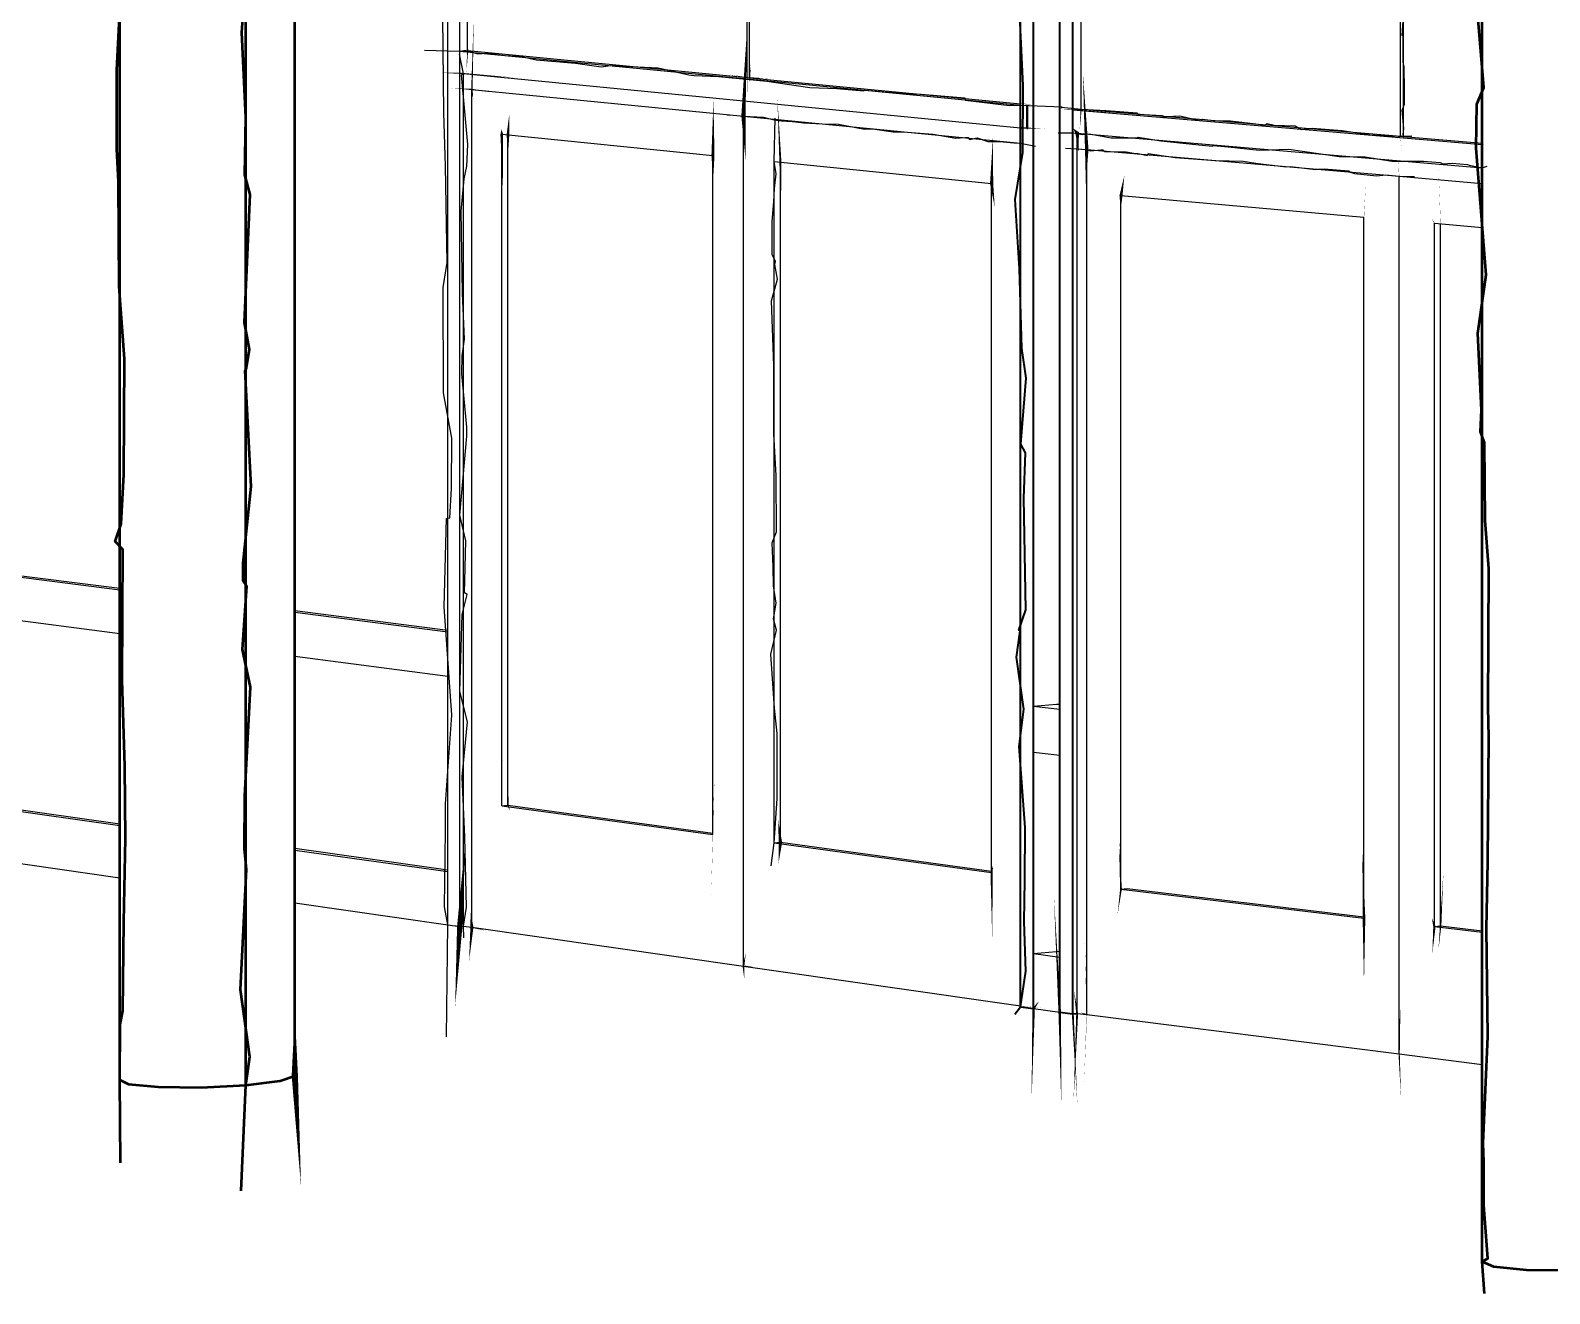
# Model space of a CAD drawing. Header units: inches. Extents: x -877 to 882, y -418 to 410.
# Drawn here: x -516 to -398.4, y -330.3 to -232.5 of the extents above; entities that cross this region are included whole.
import ezdxf

# ---------------------------------------------------------------- set-up
doc = ezdxf.new("R2010")
doc.units = ezdxf.units.IN
doc.header["$LTSCALE"] = 0.5
doc.header["$MEASUREMENT"] = 0
doc.layers.get('0').update_dxf_attribs({"lineweight": 18})
for name, color, linetype, lineweight in [('A-Door', 31, 'Continuous', 25), ('A-Glaz-Assm', 71, 'Continuous', 25), ('A-Glaz-Curt', 52, 'Continuous', 35), ('A-Glaz-Curt-Unit', 51, 'Continuous', 25), ('A-Wall', 113, 'Continuous', 35)]:
    doc.layers.add(name, color=color, linetype=linetype, lineweight=lineweight)

# ---------------------------------------------------------------- blocks, each defined once
blk = doc.blocks.new('*U12')
at = {"color": 7, "linetype": 'Continuous', "lineweight": -3}
for p, q in [((-438.89, -238.34), (-438.84, -238.35)), ((-438.89, -240.11), (-438.89, -238.34)), ((-438.84, -238.35), (-438.81, -238.35)), ((-438.81, -240.12), (-438.81, -238.35)), ((-438.89, -240.12), (-438.89, -240.11)), ((-438.89, -240.12), (-438.89, -240.12)), ((-438.81, -240.12), (-438.81, -240.12)), ((-438.81, -240.12), (-438.81, -240.12)), ((-409.76, -240.73), (-403.67, -241.24)), ((-436.6, -284.68), (-436.35, -284.66)), ((-436.6, -303.81), (-436.35, -303.79))]:
    blk.add_line(p, q, dxfattribs=at)
at = {"layer": 'A-Door', "color": 143, "linetype": 'Continuous', "lineweight": 25}
for p, q in [((-482.47, -301.85), (-482.47, -235.87)), ((-481.83, -301.94), (-481.83, -237.09)), ((-481.83, -237.09), (-460.82, -239.15)), ((-460.82, -304.95), (-460.82, -239.15)), ((-460.82, -239.15), (-439.38, -241.26)), ((-479.52, -292.53), (-479.52, -240.56)), ((-479.52, -240.56), (-463.18, -242.2)), ((-435, -308.61), (-435, -240.47)), ((-434.26, -308.7), (-434.26, -241.73)), ((-434.26, -241.73), (-410.09, -243.81)), ((-463.18, -294.76), (-463.18, -242.2)), ((-458.44, -295.4), (-458.44, -242.68)), ((-458.44, -242.68), (-441.62, -244.37)), ((-441.62, -297.7), (-441.62, -244.37)), ((-410.09, -311.74), (-410.09, -243.81)), ((-410.09, -243.81), (-403.67, -244.36)), ((-431.61, -298.98), (-431.61, -245.31)), ((-431.61, -245.31), (-412.81, -246.97)), ((-412.81, -301.23), (-412.81, -246.97)), ((-407.36, -301.88), (-407.36, -247.45)), ((-407.36, -247.45), (-403.67, -247.77)), ((-481.83, -301.94), (-481.83, -292.21)), ((-479.52, -292.53), (-479.04, -292.49)), ((-479.52, -292.53), (-463.18, -294.76)), ((-460.82, -304.95), (-460.82, -295.08)), ((-458.44, -295.4), (-457.96, -295.36)), ((-458.44, -295.4), (-441.62, -297.7)), ((-431.61, -298.98), (-431.14, -298.93)), ((-431.61, -298.98), (-412.81, -301.23)), ((-482.47, -301.85), (-481.83, -301.94)), ((-481.83, -301.94), (-460.82, -304.95)), ((-410.09, -311.74), (-410.09, -301.55)), ((-407.36, -301.88), (-406.88, -301.84)), ((-407.36, -301.88), (-403.67, -302.32)), ((-460.82, -304.95), (-439.38, -308.02)), ((-435, -308.61), (-434.26, -308.7)), ((-434.26, -308.7), (-410.09, -311.74)), ((-410.09, -311.74), (-403.67, -312.55))]:
    blk.add_line(p, q, dxfattribs=at)
at = {"layer": 'A-Door', "color": 141, "linetype": 'Continuous', "lineweight": 25}
for p, q in [((-479.04, -292.49), (-479.04, -240.61)), ((-457.96, -295.36), (-457.96, -242.73)), ((-406.88, -301.84), (-406.88, -247.49)), ((-479.04, -292.49), (-463.18, -294.65)), ((-457.96, -295.36), (-441.62, -297.59)), ((-431.14, -298.93), (-431.14, -298.93)), ((-431.14, -298.93), (-412.81, -301.13)), ((-406.88, -301.84), (-403.67, -302.22))]:
    blk.add_line(p, q, dxfattribs=at)
at = {"layer": 'A-Glaz-Assm', "color": 143, "linetype": 'Continuous', "lineweight": 25}
for p, q in [((-483.68, -301.75), (-483.68, -212.7)), ((-482.77, -301.88), (-482.77, -212.77)), ((-460.53, -236.16), (-460.53, -214.37)), ((-460.34, -236.18), (-460.34, -214.38)), ((-409.98, -240.71), (-409.98, -217.86)), ((-409.76, -240.73), (-409.76, -217.87)), ((-482.77, -234.12), (-482.16, -234.08)), ((-482.77, -234.12), (-439.38, -238.3)), ((-482.77, -235.84), (-439.38, -240.07)), ((-460.53, -236.16), (-460.34, -236.18)), ((-438.89, -238.34), (-438.81, -238.35)), ((-438.81, -240.12), (-438.81, -238.35)), ((-438.81, -238.35), (-438.81, -238.35)), ((-435.3, -238.66), (-434.7, -238.62)), ((-435.3, -240.44), (-435.3, -238.66)), ((-435.3, -238.66), (-403.67, -241.34)), ((-438.89, -240.12), (-438.81, -240.12)), ((-438.81, -240.12), (-438.81, -240.12)), ((-435.3, -240.44), (-403.67, -243.15)), ((-409.98, -240.71), (-409.76, -240.73)), ((-523.43, -273.99), (-509.06, -275.82)), ((-523.43, -277.33), (-509.06, -279.2)), ((-495.53, -277.55), (-483.68, -279.06)), ((-495.53, -280.96), (-483.68, -282.5)), ((-523.43, -292.04), (-509.06, -294.06)), ((-523.43, -296.05), (-509.06, -298.11)), ((-495.53, -295.96), (-483.68, -297.62)), ((-483.68, -301.75), (-483.68, -297.62)), ((-495.53, -300.05), (-483.68, -301.75)), ((-483.68, -301.75), (-482.77, -301.88)), ((-482.77, -301.88), (-482.47, -301.85))]:
    blk.add_line(p, q, dxfattribs=at)
at = {"layer": 'A-Glaz-Assm', "color": 141, "linetype": 'Continuous', "lineweight": 25}
for p, q in [((-482.16, -234.08), (-482.16, -212.81)), ((-434.7, -238.62), (-434.7, -216.18)), ((-482.16, -234.08), (-460.53, -236.16)), ((-460.34, -236.18), (-439.38, -238.2)), ((-434.7, -238.62), (-409.98, -240.71)), ((-522.82, -273.95), (-509.06, -275.7)), ((-495.53, -277.43), (-483.68, -278.94)), ((-522.82, -291.99), (-509.06, -293.92)), ((-495.53, -295.82), (-483.68, -297.48))]:
    blk.add_line(p, q, dxfattribs=at)
at = {"layer": 'A-Glaz-Curt', "color": 143, "linetype": 'Continuous', "lineweight": 35}
for p, q in [((-439.38, -308.1), (-439.38, -215.85)), ((-438.37, -308.23), (-438.37, -215.92)), ((-436.35, -308.5), (-436.35, -216.06)), ((-435.34, -308.64), (-435.34, -216.13)), ((-439.38, -308.1), (-438.37, -308.23)), ((-438.37, -308.23), (-438.37, -308.23)), ((-436.35, -308.5), (-435.34, -308.64)), ((-435.34, -308.64), (-435, -308.61))]:
    blk.add_line(p, q, dxfattribs=at)
at = {"layer": 'A-Glaz-Curt-Unit', "color": 143, "linetype": 'Continuous', "lineweight": 25}
for p, q in [((-438.37, -284.83), (-436.6, -284.68)), ((-438.37, -288.38), (-438.37, -284.83)), ((-438.37, -284.83), (-436.35, -285.07)), ((-436.35, -288.62), (-436.35, -285.07)), ((-436.35, -285.07), (-436.35, -285.07)), ((-438.37, -288.38), (-436.35, -288.62)), ((-436.35, -288.62), (-436.35, -288.62)), ((-438.37, -303.98), (-436.6, -303.81)), ((-438.37, -308.23), (-438.37, -303.98)), ((-438.37, -303.98), (-436.35, -304.24)), ((-436.35, -308.5), (-436.35, -304.24)), ((-436.35, -304.24), (-436.35, -304.24)), ((-438.37, -308.23), (-436.35, -308.5)), ((-436.35, -308.5), (-436.35, -308.5))]:
    blk.add_line(p, q, dxfattribs=at)
at = {"layer": 'A-Wall', "color": 254, "linetype": 'Continuous', "lineweight": 50}
for p, q in [((-509.06, -313.74), (-509.06, -210.81)), ((-499.32, -314.15), (-499.32, -211.55)), ((-495.53, -313.44), (-495.53, -211.83)), ((-403.67, -327.81), (-403.67, -218.28)), ((-509.06, -313.74), (-508.4, -314.08)), ((-499.32, -314.15), (-496.67, -313.83)), ((-496.67, -313.83), (-495.53, -313.44)), ((-508.4, -314.08), (-506.1, -314.3)), ((-506.1, -314.3), (-502.77, -314.33)), ((-502.77, -314.33), (-499.32, -314.15)), ((-403.67, -327.81), (-402.79, -328.2)), ((-402.79, -328.2), (-400.23, -328.45)), ((-400.23, -328.45), (-396.67, -328.48))]:
    blk.add_line(p, q, dxfattribs=at)
blk = doc.blocks.new('New Napkin Sketch')
at = {"layer": 'A-Wall', "color": 143, "linetype": 'Continuous', "lineweight": 25}
for p, q in [((-482.77, -234.12), (-482.16, -234.08)), ((-460.53, -236.16), (-460.34, -236.18)), ((-438.89, -238.34), (-438.81, -238.35)), ((-438.81, -240.12), (-438.81, -238.35)), ((-438.81, -238.35), (-438.81, -238.35)), ((-435.3, -238.66), (-434.7, -238.62)), ((-435.3, -240.44), (-435.3, -238.66)), ((-479.52, -240.56), (-463.18, -242.2)), ((-438.89, -240.12), (-438.81, -240.12)), ((-438.81, -240.12), (-438.81, -240.12)), ((-409.98, -240.71), (-409.76, -240.73)), ((-458.44, -242.68), (-441.62, -244.37)), ((-410.09, -243.81), (-403.67, -244.36)), ((-431.61, -245.31), (-412.81, -246.97)), ((-407.36, -247.45), (-403.67, -247.77)), ((-523.43, -273.99), (-509.06, -275.82)), ((-523.43, -277.33), (-509.06, -279.2)), ((-495.53, -277.55), (-483.68, -279.06)), ((-495.53, -280.96), (-483.68, -282.5)), ((-438.37, -284.83), (-436.6, -284.68)), ((-438.37, -288.38), (-438.37, -284.83)), ((-438.37, -284.83), (-436.35, -285.07)), ((-436.35, -288.62), (-436.35, -285.07)), ((-436.35, -285.07), (-436.35, -285.07)), ((-438.37, -288.38), (-436.35, -288.62)), ((-436.35, -288.62), (-436.35, -288.62)), ((-523.43, -292.04), (-509.06, -294.06)), ((-481.83, -301.94), (-481.83, -292.21)), ((-479.52, -292.53), (-479.04, -292.49)), ((-479.52, -292.53), (-463.18, -294.76)), ((-523.43, -296.05), (-509.06, -298.11)), ((-495.53, -295.96), (-483.68, -297.62)), ((-460.82, -304.95), (-460.82, -295.08)), ((-458.44, -295.4), (-457.96, -295.36)), ((-458.44, -295.4), (-441.62, -297.7)), ((-483.68, -301.75), (-483.68, -297.62)), ((-431.61, -298.98), (-431.14, -298.93)), ((-431.61, -298.98), (-412.81, -301.23)), ((-495.53, -300.05), (-483.68, -301.75)), ((-483.68, -301.75), (-482.77, -301.88)), ((-482.77, -301.88), (-482.47, -301.85)), ((-482.47, -301.85), (-481.83, -301.94)), ((-410.09, -311.74), (-410.09, -301.55)), ((-407.36, -301.88), (-406.88, -301.84)), ((-407.36, -301.88), (-403.67, -302.32)), ((-438.37, -303.98), (-436.6, -303.81)), ((-438.37, -308.23), (-438.37, -303.98)), ((-438.37, -303.98), (-436.35, -304.24)), ((-436.35, -308.5), (-436.35, -304.24)), ((-436.35, -304.24), (-436.35, -304.24)), ((-438.37, -308.23), (-436.35, -308.5)), ((-436.35, -308.5), (-436.35, -308.5)), ((-435, -308.61), (-434.26, -308.7)), ((-410.09, -311.74), (-403.67, -312.55))]:
    blk.add_line(p, q, dxfattribs=at)
at = {"layer": 'A-Wall', "color": 7, "linetype": 'Continuous', "lineweight": -3}
for p, q in [((-438.89, -238.34), (-438.84, -238.35)), ((-438.89, -240.11), (-438.89, -238.34)), ((-438.84, -238.35), (-438.81, -238.35)), ((-438.81, -240.12), (-438.81, -238.35)), ((-438.89, -240.12), (-438.89, -240.11)), ((-438.89, -240.12), (-438.89, -240.12)), ((-438.81, -240.12), (-438.81, -240.12)), ((-438.81, -240.12), (-438.81, -240.12)), ((-409.76, -240.73), (-403.67, -241.24)), ((-436.6, -284.68), (-436.35, -284.66)), ((-436.6, -303.81), (-436.35, -303.79))]:
    blk.add_line(p, q, dxfattribs=at)
at = {"layer": 'A-Wall', "color": 141, "linetype": 'Continuous', "lineweight": 25}
for p, q in [((-522.82, -273.95), (-509.06, -275.7)), ((-495.53, -277.43), (-483.68, -278.94)), ((-522.82, -291.99), (-509.06, -293.92)), ((-479.04, -292.49), (-463.18, -294.65)), ((-495.53, -295.82), (-483.68, -297.48)), ((-457.96, -295.36), (-441.62, -297.59)), ((-431.14, -298.93), (-431.14, -298.93)), ((-431.14, -298.93), (-412.81, -301.13)), ((-406.88, -301.84), (-403.67, -302.22))]:
    blk.add_line(p, q, dxfattribs=at)
at = {"layer": 'A-Wall', "color": 143, "linetype": 'Continuous', "lineweight": 35}
for p, q in [((-439.38, -308.1), (-438.37, -308.23)), ((-438.37, -308.23), (-438.37, -308.23)), ((-436.35, -308.5), (-435.34, -308.64)), ((-435.34, -308.64), (-435, -308.61))]:
    blk.add_line(p, q, dxfattribs=at)
at = {"layer": 'A-Wall', "color": 254, "linetype": 'Continuous', "lineweight": 50}
for p, q in [((-509.06, -313.74), (-508.4, -314.08)), ((-499.32, -314.15), (-496.67, -313.83)), ((-496.67, -313.83), (-495.53, -313.44)), ((-508.4, -314.08), (-506.1, -314.3)), ((-506.1, -314.3), (-502.77, -314.33)), ((-502.77, -314.33), (-499.32, -314.15)), ((-403.67, -327.81), (-402.79, -328.2)), ((-402.79, -328.2), (-400.23, -328.45)), ((-400.23, -328.45), (-396.67, -328.48))]:
    blk.add_line(p, q, dxfattribs=at)
at = {"layer": 'A-Wall', "color": 254, "linetype": 'Continuous', "lineweight": 50, "extrusion": (0, 0, -1)}
for points in [[(509.01, -320.17), (509.06, -313.74), (509.04, -309.47), (508.83, -308.41), (508.76, -301.53), (508.64, -295.06), (508.68, -289.46), (508.88, -282.81), (508.83, -272.7), (509.43, -272.09), (508.97, -270.72), (508.75, -266.9), (508.71, -257.94), (509.12, -252.34), (509.16, -244.22), (509.3, -241.71), (509.29, -235.58), (509, -229.42)], [(499.68, -322.33), (499.32, -314.15), (499.01, -311.96), (499.73, -306.77), (499.27, -297.45), (499.43, -295.89), (499.39, -291.77), (498.97, -283.36), (499.58, -280.45), (499.25, -275.54), (499.52, -275.13), (499.52, -273.76), (498.91, -267.83), (499.36, -258.84), (499.3, -258.74), (499.04, -257.23), (499.43, -255.14), (498.98, -245.21), (499.39, -243.71), (499.32, -239.26), (499.62, -232.68), (499.44, -230.13)], [(403.48, -330.29), (403.67, -327.81), (403.24, -327.58), (403.53, -323.45), (403.55, -320.13), (403.6, -318.64), (403.24, -310.4), (403.34, -302.03), (403.23, -296.86), (403.15, -287.22), (403.2, -284.93), (403.14, -274.18), (403.44, -270.45), (403.49, -264.42), (403.79, -263.58), (403.71, -261.91), (404, -255.96), (403.37, -251.43), (404.12, -241.63), (404.08, -238.24), (403.54, -236.93), (404.12, -229.78)]]:
    blk.add_lwpolyline(points, dxfattribs=at)
at = {"layer": 'A-Wall', "color": 143, "linetype": 'Continuous', "lineweight": 25, "extrusion": (0, 0, -1)}
for points in [[(483.13, -308.08, 0, 0.414, 0), (482.77, -301.88, 0.414, 0, 0), (482.34, -295.31, 0, 0, 0), (482.34, -286.79, 0, 0, 0), (482.71, -277.88, 0, 0, 0), (482.47, -270.01, 0, 0, 0), (482.44, -267.65, 0, 0, 0), (482.43, -262.63, 0, 0, 0), (482.85, -257.99, 0, 0, 0), (482.48, -252.45, 0, 0, 0), (482.9, -243.96, 0, 0, 0), (483.17, -235.27, 0, 0, 0), (482.48, -234.65, 0, 0, 0), (482.69, -232.76, 0, 0, 0), (482.86, -230.47, 0, 0, 0), (482.56, -223.03, 0, 0, 0), (482.72, -220.37, 0, 0, 0), (482.59, -218.75, 0, 0.292, 0), (482.77, -212.77, 0.292, 0, 0), (482.59, -204.73, 0, 0, 0)], [(460.53, -238.1, 0, 0.0144, 0), (460.53, -236.16, 0.0144, 0, 0), (460.59, -234.97, 0, 0, 0), (460.43, -234.24, 0, 0, 0), (460.58, -232.46, 0, 0, 0), (460.52, -231.81, 0, 0, 0), (460.6, -230.44, 0, 0, 0), (460.63, -229.01, 0, 0, 0), (460.44, -227.24, 0, 0, 0), (460.42, -225.29, 0, 0, 0), (460.64, -224.58, 0, 0, 0), (460.52, -222.79, 0, 0, 0), (460.43, -220.64, 0, 0, 0), (460.45, -219.23, 0, 0, 0), (460.47, -218.17, 0, 0, 0), (460.48, -217.37, 0, 0, 0), (460.55, -215.57, 0, 0.0986, 0), (460.53, -214.37, 0.0986, 0, 0), (460.59, -213.86, 0, 0, 0)], [(460.38, -236.46, 0, 0.0755, 0), (460.34, -236.18, 0.0755, 0, 0), (460.24, -235.1, 0, 0, 0), (460.4, -233.43, 0, 0, 0), (460.39, -231.66, 0, 0, 0), (460.27, -229.89, 0, 0, 0), (460.42, -228.84, 0, 0, 0), (460.42, -228.76, 0, 0, 0), (460.34, -226.88, 0, 0, 0), (460.24, -226.88, 0, 0, 0), (460.38, -225.86, 0, 0, 0), (460.37, -223.98, 0, 0, 0), (460.28, -222.61, 0, 0, 0), (460.38, -221.18, 0, 0, 0), (460.26, -220.78, 0, 0, 0), (460.23, -219.06, 0, 0, 0), (460.27, -218.52, 0, 0, 0), (460.28, -218.4, 0, 0, 0), (460.25, -217.26, 0, 0, 0), (460.44, -215.22, 0, 0, 0), (460.43, -214.62, 0, 0.0511, 0), (460.34, -214.38, 0.0511, 0, 0), (460.33, -213.53, 0, 0, 0)], [(409.89, -242.11, 0, 0.00696, 0), (409.98, -240.71, 0.00696, 0, 0), (409.92, -239.74, 0, 0, 0), (410.07, -238.72, 0, 0, 0), (410, -236.64, 0, 0, 0), (410.06, -236.15, 0, 0, 0), (410.09, -235.15, 0, 0, 0), (410.08, -234, 0, 0, 0), (409.97, -232.42, 0, 0, 0), (409.97, -232.38, 0, 0, 0), (410.03, -232.38, 0, 0, 0), (409.99, -232.06, 0, 0, 0), (409.92, -230.5, 0, 0, 0), (409.88, -228.26, 0, 0, 0), (409.99, -226.16, 0, 0, 0), (410.01, -224.39, 0, 0, 0), (409.88, -223.74, 0, 0, 0), (409.86, -221.88, 0, 0, 0), (410.08, -220.95, 0, 0, 0), (409.92, -219.32, 0, 0.0728, 0), (409.98, -217.86, 0.0728, 0, 0), (409.94, -216.11, 0, 0, 0)], [(482.05, -304.56, 0, 0.237, 0), (481.83, -301.94, 0.237, 0, 0), (481.93, -300.75, 0, 0, 0), (481.75, -295.2, 0, 0, 0), (481.77, -295.15, 0, 0, 0), (481.86, -293.67, 0, 0, 0), (481.73, -292.72, 0, 0, 0), (481.57, -291.11, 0, 0, 0), (481.57, -290.21, 0, 0, 0), (481.59, -284.36, 0, 0, 0), (481.93, -278.58, 0, 0, 0), (482.07, -274.83, 0, 0, 0), (482.08, -273.46, 0, 0, 0), (481.68, -272.09, 0, 0, 0), (481.64, -270.1, 0, 0, 0), (481.66, -264.02, 0, 0, 0), (481.55, -257.55, 0, 0, 0), (481.56, -255.44, 0, 0, 0), (481.71, -249.29, 0, 0, 0), (481.94, -244.97, 0, 0, 0), (481.72, -240.53, 0, 0, 0), (481.73, -237.81, 0, 0.115, 0), (481.83, -237.09, 0.115, 0, 0), (481.68, -231.36, 0, 0, 0)], [(460.75, -305.98, 0, 0.139, 0), (460.82, -304.95, 0.139, 0, 0), (460.63, -303.9, 0, 0, 0), (460.95, -303.22, 0, 0, 0), (461.11, -300.91, 0, 0, 0), (460.83, -298.66, 0, 0, 0), (460.8, -294.25, 0, 0, 0), (460.57, -288.65, 0, 0, 0), (461.11, -286.72, 0, 0, 0), (461.01, -282.75, 0, 0, 0), (460.95, -281.92, 0, 0, 0), (461.08, -275.65, 0, 0, 0), (460.67, -272.41, 0, 0, 0), (460.56, -270.9, 0, 0, 0), (460.92, -265.83, 0, 0, 0), (460.55, -262.05, 0, 0, 0), (461.13, -260.74, 0, 0, 0), (460.98, -257, 0, 0, 0), (460.65, -252.51, 0, 0, 0), (460.52, -248.27, 0, 0, 0), (460.64, -242.72, 0, 0.328, 0), (460.82, -239.15, 0.328, 0, 0), (460.57, -232.78, 0, 0, 0)], [(484.5, -235.78, 0, 0.0937, 0), (482.77, -235.84, 0.0937, 0, 0), (478.5, -236.18, 0, 0, 0), (477.52, -236.45, 0, 0, 0), (474.88, -236.62, 0, 0, 0), (474.79, -236.61, 0, 0, 0), (473.55, -236.79, 0, 0, 0), (469.87, -237.25, 0, 0, 0), (466.32, -237.36, 0, 0, 0), (464.82, -237.73, 0, 0, 0), (461.8, -237.94, 0, 0, 0), (459.29, -238.32, 0, 0, 0), (457.91, -238.15, 0, 0, 0), (455.79, -238.54, 0, 0, 0), (454.37, -238.61, 0, 0, 0), (454.32, -238.59, 0, 0, 0), (451.35, -238.89, 0, 0, 0), (450.17, -238.95, 0, 0, 0), (445.95, -239.53, 0, 0, 0), (445.83, -239.27, 0, 0, 0), (444.07, -239.5, 0, 0, 0), (440.7, -239.92, 0, 0, 0), (439.78, -240.03, 0, 0.129, 0), (439.38, -240.07, 0.129, 0, 0), (437.5, -240.14, 0, 0, 0)], [(434.47, -314.18, 0, 0.025, 0), (434.26, -308.7, 0.025, 0, 0), (434.41, -303.15, 0, 0, 0), (434.51, -297.63, 0, 0, 0), (434.54, -297.18, 0, 0, 0), (434.09, -295.21, 0, 0, 0), (434.31, -295.03, 0, 0, 0), (434.03, -292, 0, 0, 0), (434.16, -286.3, 0, 0, 0), (434.13, -282.19, 0, 0, 0), (434.53, -275.78, 0, 0, 0), (434.59, -271.11, 0, 0, 0), (434.54, -265.16, 0, 0, 0), (434.03, -264.72, 0, 0, 0), (434.17, -263.86, 0, 0, 0), (434.15, -263.2, 0, 0, 0), (434.43, -259.6, 0, 0, 0), (434.34, -256.82, 0, 0, 0), (434.03, -252.94, 0, 0, 0), (434.22, -251.97, 0, 0, 0), (434.4, -245.4, 0, 0, 0), (434.29, -244.44, 0, 0, 0), (434.33, -244.42, 0, 0.271, 0), (434.26, -241.73, 0.271, 0, 0), (434.56, -235.78, 0, 0, 0)], [(483.42, -236.99, 0, 0.105, 0), (481.83, -237.09, 0.105, 0, 0), (480.38, -237.3, 0, 0, 0), (479.97, -237.25, 0, 0, 0), (478.12, -237.38, 0, 0, 0), (477.45, -237.5, 0, 0, 0), (476.26, -237.7, 0, 0, 0), (475.35, -237.83, 0, 0, 0), (473.43, -237.85, 0, 0, 0), (472.03, -237.99, 0, 0, 0), (470.95, -238.07, 0, 0, 0), (470.86, -238.16, 0, 0, 0), (470.67, -238.18, 0, 0, 0), (468.63, -238.35, 0, 0, 0), (466.65, -238.62, 0, 0, 0), (466.08, -238.55, 0, 0, 0), (464.21, -238.82, 0, 0, 0), (463.12, -238.85, 0, 0, 0), (462.24, -239.1, 0, 0.053, 0), (460.82, -239.15, 0.053, 0, 0), (459.75, -239.25, 0, 0, 0)], [(463.33, -299.82, 0, 0.0166, 0), (463.18, -294.76, 0.0166, 0, 0), (463.07, -290.3, 0, 0, 0), (463.09, -285.45, 0, 0, 0), (463.06, -284.83, 0, 0, 0), (463.04, -284.63, 0, 0, 0), (463.41, -284.1, 0, 0, 0), (463.19, -282.32, 0, 0, 0), (463.18, -277.17, 0, 0, 0), (462.92, -276.99, 0, 0, 0), (463.26, -275.42, 0, 0, 0), (462.94, -271, 0, 0, 0), (463.19, -270.33, 0, 0, 0), (463.24, -266.13, 0, 0, 0), (463.29, -262.93, 0, 0, 0), (463.14, -260.46, 0, 0, 0), (463.27, -260.2, 0, 0, 0), (463.17, -255.28, 0, 0, 0), (463.17, -254.27, 0, 0, 0), (463.21, -251.53, 0, 0, 0), (463.25, -247.17, 0, 0, 0), (463.16, -244.04, 0, 0.236, 0), (463.18, -242.2, 0.236, 0, 0), (463.14, -237.92, 0, 0, 0)], [(436.41, -238.58, 0, 0.0592, 0), (435.3, -238.66, 0.0592, 0, 0), (432.18, -238.9, 0, 0, 0), (429.95, -238.99, 0, 0, 0), (429.26, -239.29, 0, 0, 0), (427.95, -239.15, 0, 0, 0), (425.56, -239.49, 0, 0, 0), (425.54, -239.42, 0, 0, 0), (424.7, -239.53, 0, 0, 0), (424.33, -239.68, 0, 0, 0), (421.59, -239.76, 0, 0, 0), (419.49, -240.08, 0, 0, 0), (416.47, -240.26, 0, 0, 0), (414.79, -240.24, 0, 0, 0), (412.11, -240.54, 0, 0, 0), (410.62, -240.59, 0, 0, 0), (410.32, -240.9, 0, 0, 0), (409.09, -240.74, 0, 0, 0), (406.09, -241.2, 0, 0, 0), (404.43, -241.23, 0, 0.00134, 0), (403.67, -241.34, 0.00134, 0, 0), (403.02, -241.26, 0, 0, 0)], [(479.5, -295.92, 0, 0.000111, 0), (479.52, -292.53, 0.000111, 0, 0), (479.44, -287.68, 0, 0, 0), (479.47, -284.05, 0, 0, 0), (479.53, -278.96, 0, 0, 0), (479.65, -275.58, 0, 0, 0), (479.78, -274.43, 0, 0, 0), (479.56, -273.64, 0, 0, 0), (479.67, -272.66, 0, 0, 0), (479.62, -272.66, 0, 0, 0), (479.43, -272.01, 0, 0, 0), (479.29, -268.04, 0, 0, 0), (479.54, -264.47, 0, 0, 0), (479.78, -262.36, 0, 0, 0), (479.35, -257.72, 0, 0, 0), (479.36, -252.62, 0, 0, 0), (479.53, -249.73, 0, 0, 0), (479.28, -245.04, 0, 0, 0), (479.42, -244.85, 0, 0.21, 0), (479.52, -240.56, 0.21, 0, 0), (479.54, -240.19, 0, 0, 0)], [(441.57, -302.94, 0, 0.175, 0), (441.62, -297.7, 0.175, 0, 0), (441.52, -297.21, 0, 0, 0), (441.45, -292.76, 0, 0, 0), (441.8, -290.06, 0, 0, 0), (441.84, -289.21, 0, 0, 0), (441.61, -288.97, 0, 0, 0), (441.39, -288.89, 0, 0, 0), (441.68, -284.31, 0, 0, 0), (441.76, -281.89, 0, 0, 0), (441.86, -279.51, 0, 0, 0), (441.35, -278.85, 0, 0, 0), (441.77, -277.3, 0, 0, 0), (441.7, -275.47, 0, 0, 0), (441.49, -271.1, 0, 0, 0), (441.38, -266.05, 0, 0, 0), (441.4, -264.97, 0, 0, 0), (441.84, -261.5, 0, 0, 0), (441.74, -256.17, 0, 0, 0), (441.85, -254.76, 0, 0, 0), (441.48, -253.52, 0, 0, 0), (441.62, -250.87, 0, 0, 0), (441.38, -246.19, 0, 0.247, 0), (441.62, -244.37, 0.247, 0, 0), (441.52, -240.81, 0, 0, 0)], [(435.28, -315.42, 0, 0.146, 0), (435, -308.61, 0.146, 0, 0), (435.26, -306.79, 0, 0, 0), (434.84, -302.66, 0, 0, 0), (435.06, -298.48, 0, 0, 0), (434.77, -297.61, 0, 0, 0), (435.16, -294.42, 0, 0, 0), (434.82, -290.82, 0, 0, 0), (435.24, -286.15, 0, 0, 0), (435.15, -282.02, 0, 0, 0), (434.86, -280.14, 0, 0, 0), (434.74, -277.09, 0, 0, 0), (435.22, -270.56, 0, 0, 0), (435.16, -266.26, 0, 0, 0), (435.19, -265.46, 0, 0, 0), (434.68, -264.34, 0, 0, 0), (434.8, -261.1, 0, 0, 0), (434.72, -256.44, 0, 0, 0), (435.08, -254.93, 0, 0, 0), (434.83, -248.27, 0, 0, 0), (434.9, -241.95, 0, 0.272, 0), (435, -240.47, 0.272, 0, 0), (435.32, -240.11, 0, 0, 0)], [(409.94, -315.24, 0, 0.0993, 0), (410.09, -311.74, 0.0993, 0, 0), (409.99, -307.78, 0, 0, 0), (410.08, -307.4, 0, 0, 0), (409.9, -304.82, 0, 0, 0), (410.36, -302.55, 0, 0, 0), (409.92, -298.99, 0, 0, 0), (410.01, -298.21, 0, 0, 0), (409.86, -294.69, 0, 0, 0), (410.24, -288.65, 0, 0, 0), (410.02, -283.84, 0, 0, 0), (409.88, -279.92, 0, 0, 0), (410.1, -275.48, 0, 0, 0), (410.02, -274.7, 0, 0, 0), (410.34, -269.15, 0, 0, 0), (410.15, -263.06, 0, 0, 0), (410.19, -258.13, 0, 0, 0), (409.91, -255.12, 0, 0, 0), (410.23, -253.43, 0, 0, 0), (409.93, -251.97, 0, 0, 0), (410.1, -250.8, 0, 0, 0), (410.16, -244.17, 0, 0.0207, 0), (410.09, -243.81, 0.0207, 0, 0), (410.16, -242.39, 0, 0, 0)], [(431.87, -300.91, 0, 0.141, 0), (431.61, -298.98, 0.141, 0, 0), (431.76, -295.3, 0, 0, 0), (431.79, -291.74, 0, 0, 0), (431.8, -290.08, 0, 0, 0), (431.61, -289.81, 0, 0, 0), (431.55, -285.08, 0, 0, 0), (431.35, -280.43, 0, 0, 0), (431.75, -277.6, 0, 0, 0), (431.35, -275.4, 0, 0, 0), (431.67, -273.99, 0, 0, 0), (431.55, -269.1, 0, 0, 0), (431.49, -268.48, 0, 0, 0), (431.79, -263.62, 0, 0, 0), (431.71, -260.22, 0, 0, 0), (431.76, -259.57, 0, 0, 0), (431.43, -258.42, 0, 0, 0), (431.74, -255.34, 0, 0, 0), (431.87, -254.73, 0, 0, 0), (431.7, -249.48, 0, 0, 0), (431.63, -246.36, 0, 0.237, 0), (431.61, -245.31, 0.237, 0, 0), (431.35, -243.74, 0, 0, 0)], [(412.81, -306.25, 0, 0.208, 0), (412.81, -301.23, 0.208, 0, 0), (412.93, -296.2, 0, 0, 0), (412.97, -291.32, 0, 0, 0), (412.56, -286.68, 0, 0, 0), (413.01, -286.32, 0, 0, 0), (412.86, -284.8, 0, 0, 0), (412.68, -282.65, 0, 0, 0), (412.82, -278.21, 0, 0, 0), (412.73, -276.88, 0, 0, 0), (412.77, -274.96, 0, 0, 0), (412.91, -273.24, 0, 0, 0), (412.72, -268.87, 0, 0, 0), (412.88, -264.54, 0, 0, 0), (412.9, -260.06, 0, 0, 0), (412.68, -255.82, 0, 0, 0), (412.96, -252.23, 0, 0, 0), (413.04, -249.87, 0, 0, 0), (412.79, -249.72, 0, 0.0173, 0), (412.81, -246.97, 0.0173, 0, 0), (412.66, -244.09, 0, 0, 0)], [(407.52, -303.97, 0, 0.18, 0), (407.36, -301.88, 0.18, 0, 0), (407.56, -301.21, 0, 0, 0), (407.33, -297.2, 0, 0, 0), (407.29, -292.18, 0, 0, 0), (407.29, -287.61, 0, 0, 0), (407.24, -285.92, 0, 0, 0), (407.57, -284.27, 0, 0, 0), (407.29, -283.07, 0, 0, 0), (407.16, -279.01, 0, 0, 0), (407.25, -273.69, 0, 0, 0), (407.36, -270.14, 0, 0, 0), (407.17, -269.18, 0, 0, 0), (407.15, -265.83, 0, 0, 0), (407.14, -264.83, 0, 0, 0), (407.6, -264.7, 0, 0, 0), (407.25, -261.97, 0, 0, 0), (407.54, -258.16, 0, 0, 0), (407.62, -253.64, 0, 0, 0), (407.58, -250.72, 0, 0, 0), (407.4, -250.5, 0, 0.0511, 0), (407.36, -247.45, 0.0511, 0, 0), (407.57, -247.05, 0, 0, 0)], [(483.19, -301.79, 0, 0.0893, 0), (481.83, -301.94, 0.0893, 0, 0), (480.76, -302.2, 0, 0, 0), (479.76, -302.31, 0, 0, 0), (478.97, -302.29, 0, 0, 0), (478.41, -302.38, 0, 0, 0), (476.71, -302.62, 0, 0, 0), (476.05, -302.84, 0, 0, 0), (475.76, -302.87, 0, 0, 0), (475.71, -302.9, 0, 0, 0), (473.79, -303.14, 0, 0, 0), (472.54, -303.31, 0, 0, 0), (471.03, -303.5, 0, 0, 0), (470.46, -303.58, 0, 0, 0), (469.92, -303.65, 0, 0, 0), (469.35, -303.8, 0, 0, 0), (468.84, -303.9, 0, 0, 0), (468.14, -303.87, 0, 0, 0), (467.7, -304.06, 0, 0, 0), (465.67, -304.16, 0, 0, 0), (464.21, -304.43, 0, 0, 0), (463.29, -304.66, 0, 0, 0), (461.53, -304.91, 0, 0.0453, 0), (460.82, -304.95, 0.0453, 0, 0), (460.11, -304.95, 0, 0, 0)], [(461.99, -304.78, 0, 0.0353, 0), (460.82, -304.95, 0.0353, 0, 0), (460.52, -304.91, 0, 0, 0), (458.9, -305.27, 0, 0, 0), (456.92, -305.46, 0, 0, 0), (455.37, -305.69, 0, 0, 0), (453.25, -306.04, 0, 0, 0), (452.15, -306.27, 0, 0, 0), (450.94, -306.43, 0, 0, 0), (449.39, -306.61, 0, 0, 0), (448.39, -306.83, 0, 0, 0), (448.1, -306.7, 0, 0, 0), (446.99, -306.84, 0, 0, 0), (446.73, -306.93, 0, 0, 0), (444.97, -307.14, 0, 0, 0), (444.71, -307.36, 0, 0, 0), (442.61, -307.54, 0, 0, 0), (442.32, -307.69, 0, 0, 0), (441.8, -307.59, 0, 0, 0), (439.84, -307.88, 0, 0.0153, 0), (439.38, -308.02, 0.0153, 0, 0), (437.49, -308.21, 0, 0, 0)], [(434.75, -308.53, 0, 0.103, 0), (434.26, -308.7, 0.103, 0, 0), (433.61, -308.81, 0, 0, 0), (433.27, -308.71, 0, 0, 0), (432.11, -309.04, 0, 0, 0), (430.69, -309.21, 0, 0, 0), (428.42, -309.51, 0, 0, 0), (426.82, -309.65, 0, 0, 0), (426.22, -309.8, 0, 0, 0), (424.76, -309.85, 0, 0, 0), (422.68, -310.15, 0, 0, 0), (421.4, -310.31, 0, 0, 0), (421.4, -310.44, 0, 0, 0), (419.76, -310.56, 0, 0, 0), (418.34, -310.71, 0, 0, 0), (417.25, -310.89, 0, 0, 0), (415.47, -310.98, 0, 0, 0), (413.91, -311.19, 0, 0, 0), (413.26, -311.28, 0, 0, 0), (413.13, -311.3, 0, 0, 0), (410.78, -311.61, 0, 0.0237, 0), (410.09, -311.74, 0.0237, 0, 0), (409.98, -311.69, 0, 0, 0)]]:
    blk.add_lwpolyline(points, format="xyseb", dxfattribs=at)
for points in [[(483.79, -310.42), (483.68, -301.75), (483.94, -300.36), (483.88, -294.48), (483.86, -294.21), (483.88, -292.38), (483.37, -285.51), (483.97, -277.13), (483.8, -270.3), (483.55, -270.26), (483.41, -267.97), (483.37, -264.09), (484.04, -260.58), (484.06, -252.42), (483.74, -250.49), (483.88, -243.03), (484, -238.87), (484.07, -231.46)], [(409.69, -240.79), (409.76, -240.73), (409.79, -240.58), (409.73, -240.11), (409.86, -238.69), (409.68, -238.23), (409.68, -237.1), (409.7, -235.33), (409.79, -234.99), (409.77, -233.88), (409.77, -232.95), (409.86, -232.92), (409.75, -231.39)], [(485.5, -234.04), (482.77, -234.12), (482.09, -234.11), (481.39, -234.33), (480.65, -234.29), (479.26, -234.46), (477.99, -234.54), (476.87, -234.8), (473.81, -235.07), (471.84, -235.33), (471.11, -235.25), (467.42, -235.42), (465.05, -235.97), (464.63, -236.01), (462.74, -236.08), (459.02, -236.46), (455.68, -236.93), (453.59, -237.02), (451.53, -237.19), (451.4, -237.15), (447.63, -237.47), (447.37, -237.42), (443.69, -237.73), (443.66, -237.91), (440.24, -238.33), (439.38, -238.3), (436.16, -238.43)], [(482.46, -302.75), (482.47, -301.85), (482.25, -300.38), (482.38, -294.94), (482.59, -290.3), (482.18, -286.03), (482.77, -283.7), (482.59, -277.73), (482.19, -276.19), (482.41, -276.06), (482.38, -275.09), (482.29, -272.04), (482.76, -270.03), (482.22, -263.93), (482.21, -263.23), (482.62, -259.09), (482.59, -257.7), (482.39, -256.41), (482.56, -252.86), (482.66, -246.52), (482.42, -244), (482.21, -243.03), (482.15, -241.36), (482.63, -235.97), (482.47, -235.87), (482.79, -234.36)], [(460.93, -239.2), (460.82, -239.15), (459.27, -239.23), (458.44, -239.45), (457.87, -239.52), (457.04, -239.56), (456.79, -239.61), (456.17, -239.67), (454.72, -239.76), (453.47, -239.78), (451.46, -240.16), (450.83, -240.13), (449.24, -240.36), (448.41, -240.36), (447.83, -240.42), (446.13, -240.55), (444.39, -240.85), (443.7, -240.81), (443.43, -240.81), (443.34, -240.96), (442.75, -240.83), (441.91, -241.11), (441.01, -241.12), (439.91, -241.23), (439.38, -241.26), (438.22, -241.47)], [(458.67, -297.19), (458.44, -295.4), (458.2, -291.96), (458.2, -288.61), (458.22, -286.94), (458.42, -284.99), (458.7, -280.8), (458.27, -278.93), (458.5, -278.07), (458.28, -276.86), (458.5, -275.52), (458.51, -274.04), (458.61, -272.18), (458.27, -271.33), (458.28, -267), (458.47, -263.71), (458.47, -258.46), (458.65, -253.46), (458.19, -251.78), (458.39, -250.63), (458.34, -250.4), (458.6, -249.86), (458.59, -247.3), (458.46, -245.79), (458.41, -244.77), (458.3, -243.62), (458.44, -242.68), (458.36, -239.32)], [(436.48, -240.45), (435.3, -240.44), (434.58, -240.57), (434.08, -240.53), (432.38, -240.84), (430.34, -240.84), (430.28, -240.79), (428.54, -241.06), (425.58, -241.38), (424.52, -241.49), (424.49, -241.44), (423.32, -241.53), (420.93, -241.78), (418.62, -241.72), (417.56, -241.88), (414.73, -242.29), (412.73, -242.3), (410.66, -242.63), (408.2, -242.64), (406.92, -242.75), (406.72, -242.84), (405.99, -242.79), (404.81, -242.9), (404.66, -242.95), (403.67, -243.15), (403.29, -243.02)], [(435.9, -241.63), (434.26, -241.73), (433.98, -241.83), (433.16, -241.77), (433.02, -241.76), (432.88, -241.9), (431.2, -241.92), (430.5, -242.05), (430.29, -242.05), (429.59, -242.2), (429.5, -242.05), (427.42, -242.37), (425.69, -242.48), (424.33, -242.59), (422.15, -242.65), (420.83, -242.86), (420.78, -242.86), (418.82, -243.07), (418.49, -243.05), (416.57, -243.29), (416.38, -243.26), (415.88, -243.24), (413.99, -243.39), (413.86, -243.5), (413.55, -243.6), (411.85, -243.78), (411.13, -243.71), (410.09, -243.81), (408.89, -243.82)]]:
    blk.add_lwpolyline(points, dxfattribs=at)
at = {"layer": 'A-Wall', "color": 254, "linetype": 'Continuous', "lineweight": 50, "extrusion": (0, 0, -1)}
blk.add_lwpolyline([(495.05, -322.01, 0, 0.488, 0), (495.53, -313.44, 0.488, 0, 0), (495.53, -308.55, 0, 0, 0), (495.19, -302.07, 0, 0, 0), (495.41, -295.03, 0, 0, 0), (495.41, -292.72, 0, 0, 0), (495.35, -292.17, 0, 0, 0), (495.05, -290.78, 0, 0, 0), (495.37, -287.79, 0, 0, 0), (495.59, -285.96, 0, 0, 0), (495.81, -278.51, 0, 0, 0), (495.61, -278.38, 0, 0, 0), (495.44, -273.99, 0, 0, 0), (495.39, -265.74, 0, 0, 0), (495.84, -259.25, 0, 0, 0), (495.81, -253.95, 0, 0, 0), (495.78, -252.2, 0, 0, 0), (495.86, -246.74, 0, 0, 0), (495.47, -237.6, 0, 0, 0), (495.66, -234.89, 0, 0, 0), (495.52, -225.11, 0, 0, 0), (495.1, -220.6, 0, 0.234, 0), (495.53, -211.83, 0.234, 0, 0), (495.66, -211.54, 0, 0, 0)], format="xyseb", dxfattribs=at)
at = {"layer": 'A-Wall', "color": 143, "linetype": 'Continuous', "lineweight": 35, "extrusion": (0, 0, -1)}
blk.add_lwpolyline([(439.83, -308.67), (439.38, -308.1), (438.96, -305.34), (439.11, -301.49), (439.05, -298.33), (439.03, -294.21), (439.49, -287.94), (439.12, -285.07), (439.7, -281.03), (439.41, -279), (439.51, -278.95), (438.98, -277.36), (439.14, -268.72), (439.01, -265.21), (439.37, -264.55), (438.94, -259.44), (439.29, -257.11), (439.47, -250.97), (439.79, -245.62), (439.2, -241.96), (439.17, -236.79), (439.57, -228.66)], dxfattribs=at)
for points in [[(436.22, -315.91, 0, 0.2, 0), (436.35, -308.5, 0.2, 0, 0), (436.8, -299.54, 0, 0, 0), (436.5, -291.76, 0, 0, 0), (436.36, -288.71, 0, 0, 0), (436.02, -286.52, 0, 0, 0), (436.21, -286.22, 0, 0, 0), (436.09, -280.5, 0, 0, 0), (436.69, -275.93, 0, 0, 0), (436.2, -272.01, 0, 0, 0), (436.44, -267.16, 0, 0, 0), (436.22, -259.51, 0, 0, 0), (436.19, -250.57, 0, 0, 0), (436.1, -242.5, 0, 0, 0), (436.82, -241.23, 0, 0, 0), (436.66, -235.83, 0, 0, 0), (436.01, -235.35, 0, 0, 0), (436.8, -232.25, 0, 0, 0), (436.03, -232.2, 0, 0, 0), (436.18, -229.84, 0, 0, 0), (436.61, -225.11, 0, 0, 0), (436.09, -216.15, 0, 0.149, 0), (436.35, -216.06, 0.149, 0, 0), (436.29, -210.72, 0, 0, 0)], [(438.53, -315.39, 0, 0.192, 0), (438.37, -308.23, 0.192, 0, 0), (437.96, -307.67, 0, 0, 0), (438.43, -299.39, 0, 0, 0), (438.8, -294.89, 0, 0, 0), (438.48, -292.86, 0, 0, 0), (438.33, -286.07, 0, 0, 0), (438.6, -281.17, 0, 0, 0), (438.42, -273.1, 0, 0, 0), (438.33, -267.19, 0, 0, 0), (437.92, -258.87, 0, 0, 0), (438.66, -254.46, 0, 0, 0), (438.49, -248.06, 0, 0, 0), (438.83, -239.62, 0, 0, 0), (438.78, -232.18, 0, 0, 0), (438.19, -230.79, 0, 0, 0), (438.3, -229.65, 0, 0, 0), (438.54, -221.2, 0, 0.184, 0), (438.37, -215.92, 0.184, 0, 0), (438.16, -212.22, 0, 0, 0)], [(434.99, -315.64, 0, 0.147, 0), (435.34, -308.64, 0.147, 0, 0), (435.37, -303.45, 0, 0, 0), (435.34, -297.94, 0, 0, 0), (434.94, -288.83, 0, 0, 0), (435.56, -285.4, 0, 0, 0), (435.59, -280.7, 0, 0, 0), (435.71, -278.77, 0, 0, 0), (435.71, -276.1, 0, 0, 0), (435.25, -268.98, 0, 0, 0), (435.29, -266.63, 0, 0, 0), (435.77, -265.06, 0, 0, 0), (435.09, -259.29, 0, 0, 0), (435.79, -258.9, 0, 0, 0), (434.9, -252.04, 0, 0, 0), (435.22, -250.63, 0, 0, 0), (435.74, -243.07, 0, 0, 0), (435.75, -238.8, 0, 0, 0), (435.29, -231.42, 0, 0, 0), (435.12, -230.91, 0, 0, 0), (435.11, -222.09, 0, 0.196, 0), (435.34, -216.13, 0.196, 0, 0), (435.26, -214.23, 0, 0, 0)]]:
    blk.add_lwpolyline(points, format="xyseb", dxfattribs=at)
at = {"layer": 'A-Wall', "color": 141, "linetype": 'Continuous', "lineweight": 25, "extrusion": (0, 0, -1)}
for points in [[(482.25, -235.74, 0, 0.0853, 0), (482.16, -234.08, 0.0853, 0, 0), (482.14, -232.51, 0, 0, 0), (482.18, -230.74, 0, 0, 0), (482.2, -229.05, 0, 0, 0), (482.26, -228.8, 0, 0, 0), (482.18, -226.97, 0, 0, 0), (482.15, -226.48, 0, 0, 0), (482.22, -225.82, 0, 0, 0), (482.11, -224.65, 0, 0, 0), (482.16, -222.56, 0, 0, 0), (482.07, -220.96, 0, 0, 0), (482.09, -219.22, 0, 0, 0), (482.22, -217.84, 0, 0, 0), (482.12, -215.96, 0, 0, 0), (482.23, -214.7, 0, 0, 0), (482.14, -214.3, 0, 0, 0), (482.14, -214.18, 0, 0, 0), (482.06, -213.8, 0, 0.0744, 0), (482.16, -212.81, 0.0744, 0, 0), (482.14, -212.74, 0, 0, 0)], [(434.8, -240.19, 0, 0.0955, 0), (434.7, -238.62, 0.0955, 0, 0), (434.65, -238.48, 0, 0, 0), (434.7, -236.48, 0, 0, 0), (434.61, -235.97, 0, 0, 0), (434.68, -234.69, 0, 0, 0), (434.8, -232.64, 0, 0, 0), (434.72, -230.79, 0, 0, 0), (434.73, -229.48, 0, 0, 0), (434.73, -228.88, 0, 0, 0), (434.79, -227.95, 0, 0, 0), (434.64, -225.73, 0, 0, 0), (434.72, -225.72, 0, 0, 0), (434.68, -225.34, 0, 0, 0), (434.73, -225.17, 0, 0, 0), (434.61, -223.79, 0, 0, 0), (434.65, -222.23, 0, 0, 0), (434.62, -222.11, 0, 0, 0), (434.64, -221.94, 0, 0, 0), (434.8, -221.02, 0, 0, 0), (434.79, -220.08, 0, 0, 0), (434.6, -218.02, 0, 0.0474, 0), (434.7, -216.18, 0.0474, 0, 0), (434.64, -214.94, 0, 0, 0)], [(482.8, -234.03, 0, 0.0467, 0), (482.16, -234.08, 0.0467, 0, 0), (481.22, -234.17, 0, 0, 0), (480.31, -234.25, 0, 0, 0), (480.16, -234.17, 0, 0, 0), (478.22, -234.39, 0, 0, 0), (477.66, -234.61, 0, 0, 0), (476.54, -234.6, 0, 0, 0), (475.61, -234.63, 0, 0, 0), (473.97, -234.85, 0, 0, 0), (473.16, -234.9, 0, 0, 0), (471.72, -235.18, 0, 0, 0), (469.87, -235.29, 0, 0, 0), (469.06, -235.3, 0, 0, 0), (467.11, -235.52, 0, 0, 0), (465.34, -235.78, 0, 0, 0), (463.52, -235.85, 0, 0, 0), (462.11, -235.92, 0, 0.0352, 0), (460.53, -236.16, 0.0352, 0, 0), (460.18, -236.21, 0, 0, 0)], [(460.54, -236.24, 0, 0.0743, 0), (460.34, -236.18, 0.0743, 0, 0), (458.86, -236.25, 0, 0, 0), (457.87, -236.44, 0, 0, 0), (456.51, -236.64, 0, 0, 0), (454.57, -236.78, 0, 0, 0), (454.07, -236.84, 0, 0, 0), (452, -236.98, 0, 0, 0), (451.32, -236.98, 0, 0, 0), (450.27, -237.05, 0, 0, 0), (449.46, -237.29, 0, 0, 0), (448.67, -237.29, 0, 0, 0), (446.79, -237.44, 0, 0, 0), (445.36, -237.57, 0, 0, 0), (444.39, -237.75, 0, 0, 0), (442.55, -237.94, 0, 0, 0), (442.41, -238, 0, 0, 0), (441.58, -238, 0, 0, 0), (440.32, -238.11, 0, 0, 0), (439.47, -238.1, 0, 0, 0), (439.44, -238.22, 0, 0, 0), (439.39, -238.24, 0, 0.0433, 0), (439.38, -238.2, 0.0433, 0, 0), (438.3, -238.25, 0, 0, 0)], [(458.11, -297, 0, 0.262, 0), (457.96, -295.36, 0.262, 0, 0), (458.14, -293.63, 0, 0, 0), (457.89, -292.15, 0, 0, 0), (457.76, -289.89, 0, 0, 0), (457.95, -287.45, 0, 0, 0), (458.13, -282.89, 0, 0, 0), (458.01, -278.86, 0, 0, 0), (457.8, -276.87, 0, 0, 0), (458.14, -272.9, 0, 0, 0), (457.96, -270.62, 0, 0, 0), (457.95, -270.27, 0, 0, 0), (458.12, -269.23, 0, 0, 0), (458.22, -267.92, 0, 0, 0), (458.17, -265.62, 0, 0, 0), (457.85, -264.42, 0, 0, 0), (457.73, -260.29, 0, 0, 0), (457.87, -255.1, 0, 0, 0), (457.77, -253.54, 0, 0, 0), (457.87, -249.96, 0, 0, 0), (457.92, -246.56, 0, 0.162, 0), (457.96, -242.73, 0.162, 0, 0), (458.19, -237.86, 0, 0, 0)], [(478.89, -292.93, 0, 0.132, 0), (479.04, -292.49, 0.132, 0, 0), (479.12, -288.48, 0, 0, 0), (479.05, -284.74, 0, 0, 0), (478.84, -283.05, 0, 0, 0), (478.87, -282.36, 0, 0, 0), (479.24, -279.29, 0, 0, 0), (478.79, -277.31, 0, 0, 0), (479.05, -275, 0, 0, 0), (478.88, -271.43, 0, 0, 0), (479.09, -267.81, 0, 0, 0), (479.19, -264.04, 0, 0, 0), (479.17, -259.04, 0, 0, 0), (478.91, -255.14, 0, 0, 0), (478.89, -255.09, 0, 0, 0), (479.19, -250.13, 0, 0, 0), (478.8, -248.97, 0, 0, 0), (479.1, -243.98, 0, 0, 0), (479.03, -242.03, 0, 0.213, 0), (479.04, -240.61, 0.213, 0, 0), (478.94, -239.03, 0, 0, 0)], [(407.04, -303.6, 0, 0.114, 0), (406.88, -301.84, 0.114, 0, 0), (406.67, -297.74, 0, 0, 0), (406.82, -292.67, 0, 0, 0), (407.08, -287.66, 0, 0, 0), (406.75, -286.11, 0, 0, 0), (407.16, -284.63, 0, 0, 0), (406.85, -282.78, 0, 0, 0), (406.96, -281.32, 0, 0, 0), (406.95, -277.31, 0, 0, 0), (406.9, -274.63, 0, 0, 0), (407.11, -273.26, 0, 0, 0), (407.11, -272.91, 0, 0, 0), (406.92, -268.07, 0, 0, 0), (406.96, -264.65, 0, 0, 0), (406.93, -264.04, 0, 0, 0), (406.76, -260.09, 0, 0, 0), (406.87, -258.72, 0, 0, 0), (406.74, -254.54, 0, 0, 0), (406.63, -251.02, 0, 0, 0), (406.98, -248.6, 0, 0.0144, 0), (406.88, -247.49, 0.0144, 0, 0), (407.06, -242.98, 0, 0, 0)]]:
    blk.add_lwpolyline(points, format="xyseb", dxfattribs=at)
blk.add_lwpolyline([(436.23, -238.46), (434.7, -238.62), (432.76, -238.72), (430.35, -238.9), (430.32, -239), (428.39, -239.1), (428.38, -239.27), (428.07, -239.18), (427.07, -239.14), (425.44, -239.52), (425.3, -239.38), (424.45, -239.49), (423.13, -239.52), (421.17, -239.76), (420.49, -239.86), (420.31, -239.73), (419.77, -239.86), (418.13, -239.92), (417.64, -240.18), (416.81, -240.1), (414.51, -240.27), (412.37, -240.6), (410.69, -240.72), (410.19, -240.8), (409.98, -240.71), (409.1, -240.68)], dxfattribs=at)

msp = doc.modelspace()

# ---------------------------------------------------------------- block references
msp.add_blockref('New Napkin Sketch', (0, 0))
at = {"color": 7, "linetype": 'Continuous', "lineweight": -3}
msp.add_blockref('*U12', (0, 0), dxfattribs=at)

doc.saveas('drawing.dxf')
